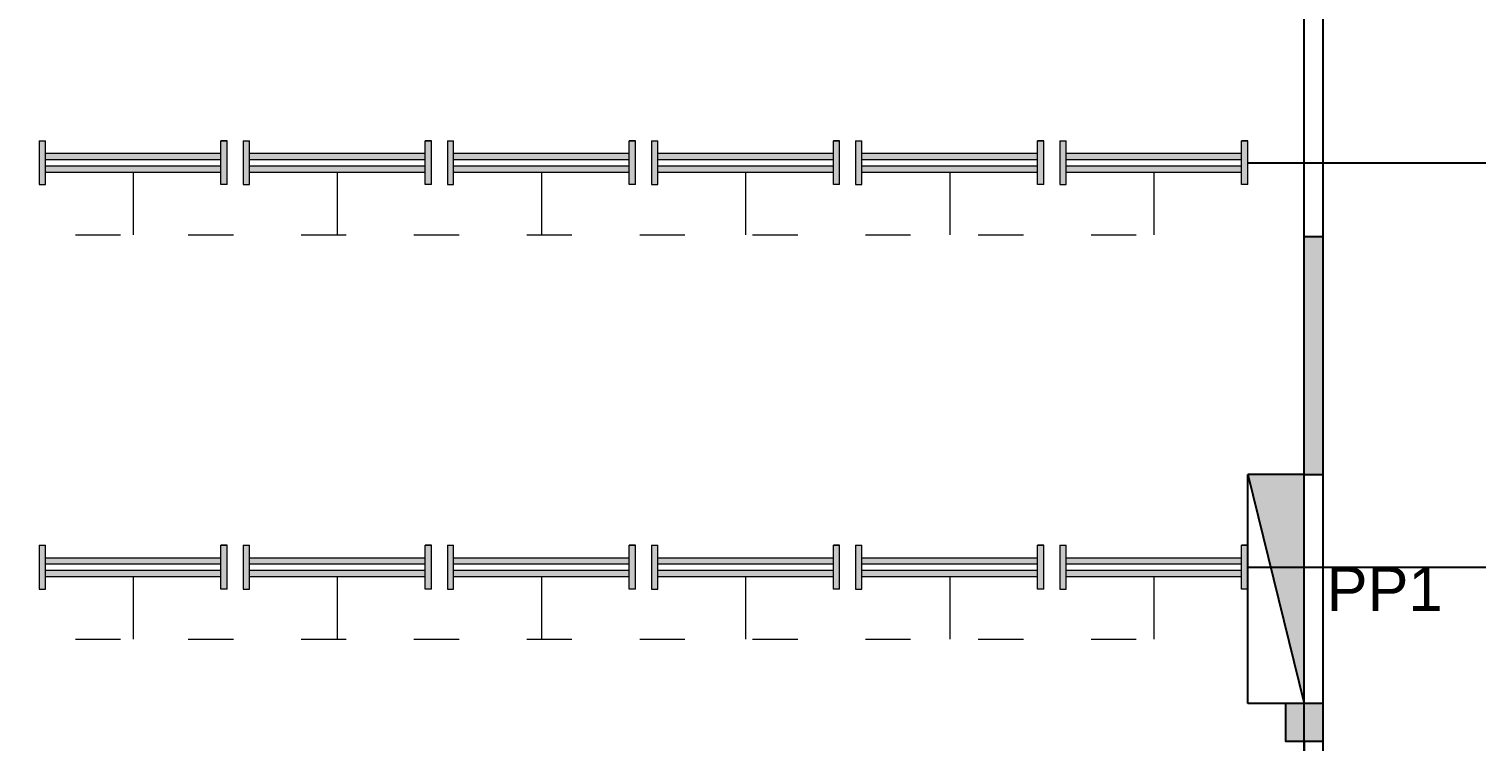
# Model space of a CAD drawing. Header units: millimetres. Extents: x 3339 to 2017737, y 4955 to 2748989.
# Drawn here: x 1462920 to 1474460, y 1302359 to 1308039 of the extents above; entities that cross this region are included whole.
import ezdxf

# ---------------------------------------------------------------- set-up
doc = ezdxf.new("R2010")
doc.units = ezdxf.units.MM
doc.header["$LTSCALE"] = 30
doc.linetypes.add('ACAD_ISO03W100', pattern=[30, 12, -18])
for name, color, linetype in [('DIM LINES', 7, 'Continuous'), ('TEXT', 7, 'Continuous'), ('window', 92, 'Continuous')]:
    doc.layers.add(name, color=color, linetype=linetype)
doc.layers.add('LIGHT LINES', color=6, linetype='ACAD_ISO03W100', lineweight=13)
doc.layers.add('LIGHTS', color=6, linetype='Continuous', lineweight=13)
doc.styles.get("Standard").update_dxf_attribs({"font": 'arial.ttf'})
doc.dimstyles.new('GREEN', dxfattribs={"dimtxt": 1000, "dimasz": 600, "dimexe": 0.18, "dimexo": 0.0625, "dimgap": 0.09, "dimtad": 2, "dimdec": 0, "dimzin": 0, "dimdsep": 46, "dimtxsty": 'Standard', "dimblk": 'ARCHTICK', "dimcen": 0.09, "dimclrd": 3, "dimclre": 3, "dimclrt": 2, "dimadec": 0, "dimazin": 0, "dimtfac": 1, "dimtdec": 0, "dimtofl": 0, "dimtmove": 0, "dimatfit": 3, "dimfxl": 1, "dimtolj": 1, "dimtzin": 0, "dimarcsym": 0})

# ---------------------------------------------------------------- blocks, each defined once
blk = doc.blocks.new('_ArchTick')
at = {"color": 0, "linetype": 'ByBlock', "const_width": 0.15}
blk.add_lwpolyline([(-0.5, -0.5), (0.5, 0.5)], dxfattribs=at)
blk = doc.blocks.new('*D851')
at = {"layer": 'Defpoints', "color": 0, "transparency": 16777216}
for p in [(1519240, 1324539), (1429240, 1308509), (1519240, 1301709)]:
    blk.add_point(p, dxfattribs=at)
at = {"layer": 'DIM LINES', "color": 3, "linetype": 'ByBlock', "lineweight": -2, "transparency": 16777216}
for p, q in [((1429240, 1308509), (1429240, 1324539)), ((1429240, 1324539), (1519240, 1324539)), ((1519240, 1301709), (1519240, 1324539))]:
    blk.add_line(p, q, dxfattribs=at)
at = {"layer": 'DIM LINES', "color": 3, "lineweight": -2, "transparency": 16777216, "xscale": 600, "yscale": 600, "zscale": 600, "rotation": 180}
blk.add_blockref('_ArchTick', (1429240, 1324539), dxfattribs=at)
at = {"layer": 'DIM LINES', "color": 3, "lineweight": -2, "transparency": 16777216, "xscale": 600, "yscale": 600, "zscale": 600}
blk.add_blockref('_ArchTick', (1519240, 1324539), dxfattribs=at)
at = {"layer": 'DIM LINES', "color": 2, "transparency": 16777216, "insert": (1474240, 1325050), "char_height": 1000, "attachment_point": 5}
blk.add_mtext('\\A1;90000', dxfattribs=at)
blk = doc.blocks.new('*D852')
at = {"layer": 'Defpoints', "color": 0, "transparency": 16777216}
for p in [(1473240, 1319497), (1429240, 1308509), (1473240, 1289653)]:
    blk.add_point(p, dxfattribs=at)
at = {"layer": 'DIM LINES', "color": 3, "linetype": 'ByBlock', "lineweight": -2, "transparency": 16777216}
for p, q in [((1429240, 1308509), (1429240, 1319497)), ((1429240, 1319497), (1473240, 1319497)), ((1473240, 1289654), (1473240, 1319497))]:
    blk.add_line(p, q, dxfattribs=at)
at = {"layer": 'DIM LINES', "color": 3, "lineweight": -2, "transparency": 16777216, "xscale": 600, "yscale": 600, "zscale": 600, "rotation": 180}
blk.add_blockref('_ArchTick', (1429240, 1319497), dxfattribs=at)
at = {"layer": 'DIM LINES', "color": 3, "lineweight": -2, "transparency": 16777216, "xscale": 600, "yscale": 600, "zscale": 600}
blk.add_blockref('_ArchTick', (1473240, 1319497), dxfattribs=at)
at = {"layer": 'DIM LINES', "color": 2, "transparency": 16777216, "insert": (1451240, 1320008), "char_height": 1000, "attachment_point": 5}
blk.add_mtext('\\A1;44000', dxfattribs=at)

msp = doc.modelspace()

# ---------------------------------------------------------------- hatches: boundary and pattern name
at = {"true_color": 0xf8d731}
h = msp.add_hatch(color=40, dxfattribs=at)
h.dxf.hatch_style = 1
h.paths.add_polyline_path([(1473090.35, 1304484.177), (1472640.35, 1304484.177), (1473090.35, 1302659.177)])
h = msp.add_hatch(color=2)
h.dxf.hatch_style = 1
h.paths.add_polyline_path([(1473240.35, 1302659.357), (1472940.35, 1302659.357), (1472940.35, 1302359.357), (1473240.35, 1302359.357)])
at = {"layer": 'LIGHTS'}
h = msp.add_hatch(color=256, dxfattribs=at)
h.dxf.hatch_style = 1
h.paths.add_polyline_path([(1463001.461, 1306796.857), (1463051.461, 1306796.857), (1463051.461, 1307146.857), (1463001.461, 1307146.857)])
h = msp.add_hatch(color=256, dxfattribs=at)
h.dxf.hatch_style = 1
h.paths.add_polyline_path([(1464451.461, 1306796.857), (1464501.461, 1306796.857), (1464501.461, 1307146.857), (1464451.461, 1307146.857)])
h = msp.add_hatch(color=256, dxfattribs=at)
h.dxf.hatch_style = 1
h.paths.add_polyline_path([(1464629.239, 1306796.857), (1464679.239, 1306796.857), (1464679.239, 1307146.857), (1464629.239, 1307146.857)])
h = msp.add_hatch(color=256, dxfattribs=at)
h.dxf.hatch_style = 1
h.paths.add_polyline_path([(1466079.239, 1306796.857), (1466129.239, 1306796.857), (1466129.239, 1307146.857), (1466079.239, 1307146.857)])
h = msp.add_hatch(color=256, dxfattribs=at)
h.dxf.hatch_style = 1
h.paths.add_polyline_path([(1466257.017, 1306796.857), (1466307.017, 1306796.857), (1466307.017, 1307146.857), (1466257.017, 1307146.857)])
h = msp.add_hatch(color=256, dxfattribs=at)
h.dxf.hatch_style = 1
h.paths.add_polyline_path([(1467707.017, 1306796.857), (1467757.017, 1306796.857), (1467757.017, 1307146.857), (1467707.017, 1307146.857)])
h = msp.add_hatch(color=256, dxfattribs=at)
h.dxf.hatch_style = 1
h.paths.add_polyline_path([(1467884.795, 1306796.857), (1467934.795, 1306796.857), (1467934.795, 1307146.857), (1467884.795, 1307146.857)])
h = msp.add_hatch(color=256, dxfattribs=at)
h.dxf.hatch_style = 1
h.paths.add_polyline_path([(1469334.795, 1306796.857), (1469384.795, 1306796.857), (1469384.795, 1307146.857), (1469334.795, 1307146.857)])
h = msp.add_hatch(color=256, dxfattribs=at)
h.dxf.hatch_style = 1
h.paths.add_polyline_path([(1469512.572, 1306796.857), (1469562.572, 1306796.857), (1469562.572, 1307146.857), (1469512.572, 1307146.857)])
h = msp.add_hatch(color=256, dxfattribs=at)
h.dxf.hatch_style = 1
h.paths.add_polyline_path([(1470962.572, 1306796.857), (1471012.572, 1306796.857), (1471012.572, 1307146.857), (1470962.572, 1307146.857)])
h = msp.add_hatch(color=256, dxfattribs=at)
h.dxf.hatch_style = 1
h.paths.add_polyline_path([(1471140.35, 1306796.857), (1471190.35, 1306796.857), (1471190.35, 1307146.857), (1471140.35, 1307146.857)])
h = msp.add_hatch(color=256, dxfattribs=at)
h.dxf.hatch_style = 1
h.paths.add_polyline_path([(1472590.35, 1306796.857), (1472640.35, 1306796.857), (1472640.35, 1307146.857), (1472590.35, 1307146.857)])
h = msp.add_hatch(color=256, dxfattribs=at)
h.dxf.hatch_style = 1
h.paths.add_polyline_path([(1464451.461, 1306996.857), (1464451.461, 1307046.857), (1463051.461, 1307046.857), (1463051.461, 1306996.857)])
h = msp.add_hatch(color=256, dxfattribs=at)
h.dxf.hatch_style = 1
h.paths.add_polyline_path([(1466079.239, 1306996.857), (1466079.239, 1307046.857), (1464679.239, 1307046.857), (1464679.239, 1306996.857)])
h = msp.add_hatch(color=256, dxfattribs=at)
h.dxf.hatch_style = 1
h.paths.add_polyline_path([(1467707.017, 1306996.857), (1467707.017, 1307046.857), (1466307.017, 1307046.857), (1466307.017, 1306996.857)])
h = msp.add_hatch(color=256, dxfattribs=at)
h.dxf.hatch_style = 1
h.paths.add_polyline_path([(1469334.795, 1306996.857), (1469334.795, 1307046.857), (1467934.795, 1307046.857), (1467934.795, 1306996.857)])
h = msp.add_hatch(color=256, dxfattribs=at)
h.dxf.hatch_style = 1
h.paths.add_polyline_path([(1470962.572, 1306996.857), (1470962.572, 1307046.857), (1469562.572, 1307046.857), (1469562.572, 1306996.857)])
h = msp.add_hatch(color=256, dxfattribs=at)
h.dxf.hatch_style = 1
h.paths.add_polyline_path([(1472590.35, 1306996.857), (1472590.35, 1307046.857), (1471190.35, 1307046.857), (1471190.35, 1306996.857)])
h = msp.add_hatch(color=256, dxfattribs=at)
h.dxf.hatch_style = 1
h.paths.add_polyline_path([(1463051.461, 1306946.857), (1463051.461, 1306896.857), (1464451.461, 1306896.857), (1464451.461, 1306946.857)])
h = msp.add_hatch(color=256, dxfattribs=at)
h.dxf.hatch_style = 1
h.paths.add_polyline_path([(1464679.239, 1306946.857), (1464679.239, 1306896.857), (1466079.239, 1306896.857), (1466079.239, 1306946.857)])
h = msp.add_hatch(color=256, dxfattribs=at)
h.dxf.hatch_style = 1
h.paths.add_polyline_path([(1466307.017, 1306946.857), (1466307.017, 1306896.857), (1467707.017, 1306896.857), (1467707.017, 1306946.857)])
h = msp.add_hatch(color=256, dxfattribs=at)
h.dxf.hatch_style = 1
h.paths.add_polyline_path([(1467934.795, 1306946.857), (1467934.795, 1306896.857), (1469334.795, 1306896.857), (1469334.795, 1306946.857)])
h = msp.add_hatch(color=256, dxfattribs=at)
h.dxf.hatch_style = 1
h.paths.add_polyline_path([(1469562.572, 1306946.857), (1469562.572, 1306896.857), (1470962.572, 1306896.857), (1470962.572, 1306946.857)])
h = msp.add_hatch(color=256, dxfattribs=at)
h.dxf.hatch_style = 1
h.paths.add_polyline_path([(1471190.35, 1306946.857), (1471190.35, 1306896.857), (1472590.35, 1306896.857), (1472590.35, 1306946.857)])
h = msp.add_hatch(color=256, dxfattribs=at)
h.dxf.hatch_style = 1
h.paths.add_polyline_path([(1463001.461, 1303571.88), (1463051.461, 1303571.88), (1463051.461, 1303921.88), (1463001.461, 1303921.88)])
h = msp.add_hatch(color=256, dxfattribs=at)
h.dxf.hatch_style = 1
h.paths.add_polyline_path([(1464451.461, 1303571.88), (1464501.461, 1303571.88), (1464501.461, 1303921.88), (1464451.461, 1303921.88)])
h = msp.add_hatch(color=256, dxfattribs=at)
h.dxf.hatch_style = 1
h.paths.add_polyline_path([(1464629.239, 1303571.88), (1464679.239, 1303571.88), (1464679.239, 1303921.88), (1464629.239, 1303921.88)])
h = msp.add_hatch(color=256, dxfattribs=at)
h.dxf.hatch_style = 1
h.paths.add_polyline_path([(1466079.239, 1303571.88), (1466129.239, 1303571.88), (1466129.239, 1303921.88), (1466079.239, 1303921.88)])
h = msp.add_hatch(color=256, dxfattribs=at)
h.dxf.hatch_style = 1
h.paths.add_polyline_path([(1466257.017, 1303571.88), (1466307.017, 1303571.88), (1466307.017, 1303921.88), (1466257.017, 1303921.88)])
h = msp.add_hatch(color=256, dxfattribs=at)
h.dxf.hatch_style = 1
h.paths.add_polyline_path([(1467707.017, 1303571.88), (1467757.017, 1303571.88), (1467757.017, 1303921.88), (1467707.017, 1303921.88)])
h = msp.add_hatch(color=256, dxfattribs=at)
h.dxf.hatch_style = 1
h.paths.add_polyline_path([(1467884.795, 1303571.88), (1467934.795, 1303571.88), (1467934.795, 1303921.88), (1467884.795, 1303921.88)])
h = msp.add_hatch(color=256, dxfattribs=at)
h.dxf.hatch_style = 1
h.paths.add_polyline_path([(1469334.795, 1303571.88), (1469384.795, 1303571.88), (1469384.795, 1303921.88), (1469334.795, 1303921.88)])
h = msp.add_hatch(color=256, dxfattribs=at)
h.dxf.hatch_style = 1
h.paths.add_polyline_path([(1469512.572, 1303571.88), (1469562.572, 1303571.88), (1469562.572, 1303921.88), (1469512.572, 1303921.88)])
h = msp.add_hatch(color=256, dxfattribs=at)
h.dxf.hatch_style = 1
h.paths.add_polyline_path([(1470962.572, 1303571.88), (1471012.572, 1303571.88), (1471012.572, 1303921.88), (1470962.572, 1303921.88)])
h = msp.add_hatch(color=256, dxfattribs=at)
h.dxf.hatch_style = 1
h.paths.add_polyline_path([(1471140.35, 1303571.88), (1471190.35, 1303571.88), (1471190.35, 1303921.88), (1471140.35, 1303921.88)])
h = msp.add_hatch(color=256, dxfattribs=at)
h.dxf.hatch_style = 1
h.paths.add_polyline_path([(1472590.35, 1303571.88), (1472640.35, 1303571.88), (1472640.35, 1303921.88), (1472590.35, 1303921.88)])
h = msp.add_hatch(color=256, dxfattribs=at)
h.dxf.hatch_style = 1
h.paths.add_polyline_path([(1464451.461, 1303771.88), (1464451.461, 1303821.88), (1463051.461, 1303821.88), (1463051.461, 1303771.88)])
h = msp.add_hatch(color=256, dxfattribs=at)
h.dxf.hatch_style = 1
h.paths.add_polyline_path([(1466079.239, 1303771.88), (1466079.239, 1303821.88), (1464679.239, 1303821.88), (1464679.239, 1303771.88)])
h = msp.add_hatch(color=256, dxfattribs=at)
h.dxf.hatch_style = 1
h.paths.add_polyline_path([(1467707.017, 1303771.88), (1467707.017, 1303821.88), (1466307.017, 1303821.88), (1466307.017, 1303771.88)])
h = msp.add_hatch(color=256, dxfattribs=at)
h.dxf.hatch_style = 1
h.paths.add_polyline_path([(1469334.795, 1303771.88), (1469334.795, 1303821.88), (1467934.795, 1303821.88), (1467934.795, 1303771.88)])
h = msp.add_hatch(color=256, dxfattribs=at)
h.dxf.hatch_style = 1
h.paths.add_polyline_path([(1470962.572, 1303771.88), (1470962.572, 1303821.88), (1469562.572, 1303821.88), (1469562.572, 1303771.88)])
h = msp.add_hatch(color=256, dxfattribs=at)
h.dxf.hatch_style = 1
h.paths.add_polyline_path([(1472590.35, 1303771.88), (1472590.35, 1303821.88), (1471190.35, 1303821.88), (1471190.35, 1303771.88)])
h = msp.add_hatch(color=256, dxfattribs=at)
h.dxf.hatch_style = 1
h.paths.add_polyline_path([(1463051.461, 1303721.88), (1463051.461, 1303671.88), (1464451.461, 1303671.88), (1464451.461, 1303721.88)])
h = msp.add_hatch(color=256, dxfattribs=at)
h.dxf.hatch_style = 1
h.paths.add_polyline_path([(1464679.239, 1303721.88), (1464679.239, 1303671.88), (1466079.239, 1303671.88), (1466079.239, 1303721.88)])
h = msp.add_hatch(color=256, dxfattribs=at)
h.dxf.hatch_style = 1
h.paths.add_polyline_path([(1466307.017, 1303721.88), (1466307.017, 1303671.88), (1467707.017, 1303671.88), (1467707.017, 1303721.88)])
h = msp.add_hatch(color=256, dxfattribs=at)
h.dxf.hatch_style = 1
h.paths.add_polyline_path([(1467934.795, 1303721.88), (1467934.795, 1303671.88), (1469334.795, 1303671.88), (1469334.795, 1303721.88)])
h = msp.add_hatch(color=256, dxfattribs=at)
h.dxf.hatch_style = 1
h.paths.add_polyline_path([(1469562.572, 1303721.88), (1469562.572, 1303671.88), (1470962.572, 1303671.88), (1470962.572, 1303721.88)])
h = msp.add_hatch(color=256, dxfattribs=at)
h.dxf.hatch_style = 1
h.paths.add_polyline_path([(1471190.35, 1303721.88), (1471190.35, 1303671.88), (1472590.35, 1303671.88), (1472590.35, 1303721.88)])
at = {"layer": 'window'}
h = msp.add_hatch(color=256, dxfattribs=at)
h.dxf.hatch_style = 1
h.paths.add_polyline_path([(1473238.73, 1306384.357), (1473090.35, 1306384.357), (1473090.35, 1304484.357), (1473238.73, 1304484.357)])

# ---------------------------------------------------------------- linework, layer by layer
at = {"color": 0}
for p, q in [((1473240.35, 1290259.357), (1473240.35, 1308509.357)), ((1473090.35, 1296509.357), (1473090.35, 1308359.357))]:
    msp.add_line(p, q, dxfattribs=at)
for p, q in [((1473090.35, 1302659.357), (1473090.35, 1308209.357)), ((1472640.35, 1306971.857), (1474741.069, 1306971.857)), ((1472640.35, 1302659.177), (1472640.35, 1304484.177)), ((1473090.35, 1304484.177), (1472640.35, 1304484.177)), ((1473090.35, 1302659.177), (1473090.35, 1304484.177)), ((1472640.35, 1303746.88), (1474741.069, 1303746.88)), ((1473090.35, 1302659.177), (1472640.35, 1302659.177)), ((1473090.35, 1302359.357), (1473090.35, 1302659.357)), ((1473090.35, 1302359.357), (1473240.35, 1302359.357)), ((1473090.35, 1302359.357), (1473090.35, 1296659.357))]:
    msp.add_line(p, q)
at = {"color": 18, "true_color": 0x000000}
msp.add_line((1472640.35, 1304484.177), (1473090.35, 1302659.177), dxfattribs=at)
msp.add_lwpolyline([(1473240.35, 1302659.357), (1472940.35, 1302659.357), (1472940.35, 1302359.357), (1473240.35, 1302359.357), (1473240.35, 1302659.357)], close=True)
at = {"layer": 'LIGHT LINES'}
for p, q in [((1442590.35, 1306396.857), (1471890.35, 1306396.857)), ((1442590.35, 1303171.88), (1471890.35, 1303171.88))]:
    msp.add_line(p, q, dxfattribs=at)
at = {"layer": 'LIGHTS'}
for p, q in [((1463001.461, 1307146.857), (1463001.461, 1306796.857)), ((1463001.461, 1307146.857), (1463051.461, 1307146.857)), ((1463001.461, 1307146.857), (1463051.461, 1307146.857)), ((1463051.461, 1306796.857), (1463051.461, 1307146.857)), ((1464501.461, 1307146.857), (1464451.461, 1307146.857)), ((1464451.461, 1306796.857), (1464451.461, 1307146.857)), ((1464451.461, 1307146.857), (1464501.461, 1307146.857)), ((1464501.461, 1306796.857), (1464501.461, 1307146.857)), ((1464629.239, 1307146.857), (1464629.239, 1306796.857)), ((1464629.239, 1307146.857), (1464679.239, 1307146.857)), ((1464629.239, 1307146.857), (1464679.239, 1307146.857)), ((1464679.239, 1306796.857), (1464679.239, 1307146.857)), ((1466129.239, 1307146.857), (1466079.239, 1307146.857)), ((1466079.239, 1306796.857), (1466079.239, 1307146.857)), ((1466079.239, 1307146.857), (1466129.239, 1307146.857)), ((1466129.239, 1306796.857), (1466129.239, 1307146.857)), ((1466257.017, 1307146.857), (1466257.017, 1306796.857)), ((1466257.017, 1307146.857), (1466307.017, 1307146.857)), ((1466257.017, 1307146.857), (1466307.017, 1307146.857)), ((1466307.017, 1306796.857), (1466307.017, 1307146.857)), ((1467757.017, 1307146.857), (1467707.017, 1307146.857)), ((1467707.017, 1306796.857), (1467707.017, 1307146.857)), ((1467707.017, 1307146.857), (1467757.017, 1307146.857)), ((1467757.017, 1306796.857), (1467757.017, 1307146.857)), ((1467884.795, 1307146.857), (1467884.795, 1306796.857)), ((1467884.795, 1307146.857), (1467934.795, 1307146.857)), ((1467884.795, 1307146.857), (1467934.795, 1307146.857)), ((1467934.795, 1306796.857), (1467934.795, 1307146.857)), ((1469384.795, 1307146.857), (1469334.795, 1307146.857)), ((1469334.795, 1306796.857), (1469334.795, 1307146.857)), ((1469334.795, 1307146.857), (1469384.795, 1307146.857)), ((1469384.795, 1306796.857), (1469384.795, 1307146.857)), ((1469512.572, 1307146.857), (1469512.572, 1306796.857)), ((1469512.572, 1307146.857), (1469562.572, 1307146.857)), ((1469512.572, 1307146.857), (1469562.572, 1307146.857)), ((1469562.572, 1306796.857), (1469562.572, 1307146.857)), ((1471012.572, 1307146.857), (1470962.572, 1307146.857)), ((1470962.572, 1306796.857), (1470962.572, 1307146.857)), ((1470962.572, 1307146.857), (1471012.572, 1307146.857)), ((1471012.572, 1306796.857), (1471012.572, 1307146.857)), ((1471140.35, 1307146.857), (1471140.35, 1306796.857)), ((1471140.35, 1307146.857), (1471190.35, 1307146.857)), ((1471140.35, 1307146.857), (1471190.35, 1307146.857)), ((1471190.35, 1306796.857), (1471190.35, 1307146.857)), ((1472640.35, 1307146.857), (1472590.35, 1307146.857)), ((1472590.35, 1306796.857), (1472590.35, 1307146.857)), ((1472590.35, 1307146.857), (1472640.35, 1307146.857)), ((1472640.35, 1306796.857), (1472640.35, 1307146.857)), ((1463051.461, 1307046.857), (1464451.461, 1307046.857)), ((1464679.239, 1307046.857), (1466079.239, 1307046.857)), ((1466307.017, 1307046.857), (1467707.017, 1307046.857)), ((1467934.795, 1307046.857), (1469334.795, 1307046.857)), ((1469562.572, 1307046.857), (1470962.572, 1307046.857)), ((1471190.35, 1307046.857), (1472590.35, 1307046.857)), ((1463051.461, 1306996.857), (1464451.461, 1306996.857)), ((1463051.461, 1306946.857), (1464451.461, 1306946.857)), ((1463051.461, 1306896.857), (1464451.461, 1306896.857)), ((1463751.461, 1306896.857), (1463751.461, 1306396.857)), ((1464679.239, 1306996.857), (1466079.239, 1306996.857)), ((1464679.239, 1306946.857), (1466079.239, 1306946.857)), ((1464679.239, 1306896.857), (1466079.239, 1306896.857)), ((1465379.239, 1306896.857), (1465379.239, 1306396.857)), ((1466307.017, 1306996.857), (1467707.017, 1306996.857)), ((1466307.017, 1306946.857), (1467707.017, 1306946.857)), ((1466307.017, 1306896.857), (1467707.017, 1306896.857)), ((1467007.017, 1306896.857), (1467007.017, 1306396.857)), ((1467934.795, 1306996.857), (1469334.795, 1306996.857)), ((1467934.795, 1306946.857), (1469334.795, 1306946.857)), ((1467934.795, 1306896.857), (1469334.795, 1306896.857)), ((1468634.795, 1306896.857), (1468634.795, 1306396.857)), ((1469562.572, 1306996.857), (1470962.572, 1306996.857)), ((1469562.572, 1306946.857), (1470962.572, 1306946.857)), ((1469562.572, 1306896.857), (1470962.572, 1306896.857)), ((1470262.572, 1306896.857), (1470262.572, 1306396.857)), ((1471190.35, 1306996.857), (1472590.35, 1306996.857)), ((1471190.35, 1306946.857), (1472590.35, 1306946.857)), ((1471190.35, 1306896.857), (1472590.35, 1306896.857)), ((1471890.35, 1306896.857), (1471890.35, 1306396.857)), ((1463001.461, 1306796.857), (1463051.461, 1306796.857)), ((1464501.461, 1306796.857), (1464451.461, 1306796.857)), ((1464629.239, 1306796.857), (1464679.239, 1306796.857)), ((1466129.239, 1306796.857), (1466079.239, 1306796.857)), ((1466257.017, 1306796.857), (1466307.017, 1306796.857)), ((1467757.017, 1306796.857), (1467707.017, 1306796.857)), ((1467884.795, 1306796.857), (1467934.795, 1306796.857)), ((1469384.795, 1306796.857), (1469334.795, 1306796.857)), ((1469512.572, 1306796.857), (1469562.572, 1306796.857)), ((1471012.572, 1306796.857), (1470962.572, 1306796.857)), ((1471140.35, 1306796.857), (1471190.35, 1306796.857)), ((1472640.35, 1306796.857), (1472590.35, 1306796.857)), ((1463001.461, 1303921.88), (1463001.461, 1303571.88)), ((1463001.461, 1303921.88), (1463051.461, 1303921.88)), ((1463001.461, 1303921.88), (1463051.461, 1303921.88)), ((1463051.461, 1303571.88), (1463051.461, 1303921.88)), ((1464501.461, 1303921.88), (1464451.461, 1303921.88)), ((1464451.461, 1303571.88), (1464451.461, 1303921.88)), ((1464451.461, 1303921.88), (1464501.461, 1303921.88)), ((1464501.461, 1303571.88), (1464501.461, 1303921.88)), ((1464629.239, 1303921.88), (1464629.239, 1303571.88)), ((1464629.239, 1303921.88), (1464679.239, 1303921.88)), ((1464629.239, 1303921.88), (1464679.239, 1303921.88)), ((1464679.239, 1303571.88), (1464679.239, 1303921.88)), ((1466129.239, 1303921.88), (1466079.239, 1303921.88)), ((1466079.239, 1303571.88), (1466079.239, 1303921.88)), ((1466079.239, 1303921.88), (1466129.239, 1303921.88)), ((1466129.239, 1303571.88), (1466129.239, 1303921.88)), ((1466257.017, 1303921.88), (1466257.017, 1303571.88)), ((1466257.017, 1303921.88), (1466307.017, 1303921.88)), ((1466257.017, 1303921.88), (1466307.017, 1303921.88)), ((1466307.017, 1303571.88), (1466307.017, 1303921.88)), ((1467757.017, 1303921.88), (1467707.017, 1303921.88)), ((1467707.017, 1303571.88), (1467707.017, 1303921.88)), ((1467707.017, 1303921.88), (1467757.017, 1303921.88)), ((1467757.017, 1303571.88), (1467757.017, 1303921.88)), ((1467884.795, 1303921.88), (1467884.795, 1303571.88)), ((1467884.795, 1303921.88), (1467934.795, 1303921.88)), ((1467884.795, 1303921.88), (1467934.795, 1303921.88)), ((1467934.795, 1303571.88), (1467934.795, 1303921.88)), ((1469384.795, 1303921.88), (1469334.795, 1303921.88)), ((1469334.795, 1303571.88), (1469334.795, 1303921.88)), ((1469334.795, 1303921.88), (1469384.795, 1303921.88)), ((1469384.795, 1303571.88), (1469384.795, 1303921.88)), ((1469512.572, 1303921.88), (1469512.572, 1303571.88)), ((1469512.572, 1303921.88), (1469562.572, 1303921.88)), ((1469512.572, 1303921.88), (1469562.572, 1303921.88)), ((1469562.572, 1303571.88), (1469562.572, 1303921.88)), ((1471012.572, 1303921.88), (1470962.572, 1303921.88)), ((1470962.572, 1303571.88), (1470962.572, 1303921.88)), ((1470962.572, 1303921.88), (1471012.572, 1303921.88)), ((1471012.572, 1303571.88), (1471012.572, 1303921.88)), ((1471140.35, 1303921.88), (1471140.35, 1303571.88)), ((1471140.35, 1303921.88), (1471190.35, 1303921.88)), ((1471140.35, 1303921.88), (1471190.35, 1303921.88)), ((1471190.35, 1303571.88), (1471190.35, 1303921.88)), ((1472640.35, 1303921.88), (1472590.35, 1303921.88)), ((1472590.35, 1303571.88), (1472590.35, 1303921.88)), ((1472590.35, 1303921.88), (1472640.35, 1303921.88)), ((1472640.35, 1303571.88), (1472640.35, 1303921.88)), ((1463051.461, 1303821.88), (1464451.461, 1303821.88)), ((1463051.461, 1303771.88), (1464451.461, 1303771.88)), ((1464679.239, 1303821.88), (1466079.239, 1303821.88)), ((1464679.239, 1303771.88), (1466079.239, 1303771.88)), ((1466307.017, 1303821.88), (1467707.017, 1303821.88)), ((1466307.017, 1303771.88), (1467707.017, 1303771.88)), ((1467934.795, 1303821.88), (1469334.795, 1303821.88)), ((1467934.795, 1303771.88), (1469334.795, 1303771.88)), ((1469562.572, 1303821.88), (1470962.572, 1303821.88)), ((1469562.572, 1303771.88), (1470962.572, 1303771.88)), ((1471190.35, 1303821.88), (1472590.35, 1303821.88)), ((1471190.35, 1303771.88), (1472590.35, 1303771.88)), ((1463051.461, 1303721.88), (1464451.461, 1303721.88)), ((1463051.461, 1303671.88), (1464451.461, 1303671.88)), ((1463751.461, 1303671.88), (1463751.461, 1303171.88)), ((1464679.239, 1303721.88), (1466079.239, 1303721.88)), ((1464679.239, 1303671.88), (1466079.239, 1303671.88)), ((1465379.239, 1303671.88), (1465379.239, 1303171.88)), ((1466307.017, 1303721.88), (1467707.017, 1303721.88)), ((1466307.017, 1303671.88), (1467707.017, 1303671.88)), ((1467007.017, 1303671.88), (1467007.017, 1303171.88)), ((1467934.795, 1303721.88), (1469334.795, 1303721.88)), ((1467934.795, 1303671.88), (1469334.795, 1303671.88)), ((1468634.795, 1303671.88), (1468634.795, 1303171.88)), ((1469562.572, 1303721.88), (1470962.572, 1303721.88)), ((1469562.572, 1303671.88), (1470962.572, 1303671.88)), ((1470262.572, 1303671.88), (1470262.572, 1303171.88)), ((1471190.35, 1303721.88), (1472590.35, 1303721.88)), ((1471190.35, 1303671.88), (1472590.35, 1303671.88)), ((1471890.35, 1303671.88), (1471890.35, 1303171.88)), ((1463001.461, 1303571.88), (1463051.461, 1303571.88)), ((1464501.461, 1303571.88), (1464451.461, 1303571.88)), ((1464629.239, 1303571.88), (1464679.239, 1303571.88)), ((1466129.239, 1303571.88), (1466079.239, 1303571.88)), ((1466257.017, 1303571.88), (1466307.017, 1303571.88)), ((1467757.017, 1303571.88), (1467707.017, 1303571.88)), ((1467884.795, 1303571.88), (1467934.795, 1303571.88)), ((1469384.795, 1303571.88), (1469334.795, 1303571.88)), ((1469512.572, 1303571.88), (1469562.572, 1303571.88)), ((1471012.572, 1303571.88), (1470962.572, 1303571.88)), ((1471140.35, 1303571.88), (1471190.35, 1303571.88)), ((1472640.35, 1303571.88), (1472590.35, 1303571.88))]:
    msp.add_line(p, q, dxfattribs=at)
at = {"layer": 'window'}
for p, q in [((1473090.35, 1306384.357), (1473238.73, 1306384.357)), ((1473090.35, 1304484.357), (1473238.73, 1304484.357))]:
    msp.add_line(p, q, dxfattribs=at)

# ---------------------------------------------------------------- texts
at = {"layer": 'TEXT', "color": 40, "true_color": 0xf8d731, "insert": (1473312.126, 1303747.394), "char_height": 350, "attachment_point": 1}
msp.add_mtext_dynamic_manual_height_columns('\\pxqc;PP1', width=837.91337, gutter_width=0, heights=[0], dxfattribs=at)

# ---------------------------------------------------------------- dimensions: what is measured, and where the dimension line sits
at = {"layer": 'DIM LINES', "color": 0}
for base, p2, picture, middle in [((1519240.35, 1324539.298), (1519240.35, 1301709.357), '*D851', (1474240.35, 1325049.961)), ((1473240.35, 1319496.948), (1473240.35, 1289653.482), '*D852', (1451240.35, 1320007.611))]:
    dim = msp.add_linear_dim(base=base, p1=(1429240.35, 1308509.357), p2=p2, dimstyle='GREEN', dxfattribs=at)
    dim.commit()
    dim.dimension.update_dxf_attribs({"geometry": picture, "text_midpoint": middle})

doc.saveas('drawing.dxf')
